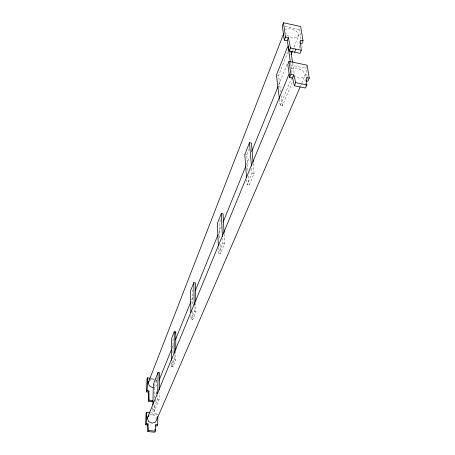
<?xml version="1.0" encoding="UTF-8"?>
<svg xmlns="http://www.w3.org/2000/svg" width="455" height="455" viewBox="0 0 455 455"><rect width="100%" height="100%" fill="white"/><g stroke="black" fill="none" stroke-linecap="round" stroke-linejoin="round"><path stroke-width="0.34" stroke-dasharray="2.27 1.71" d="M171.381 362.408L171.359 366.593L172.9 366.787L175.749 359.99L175.761 350.873M171.359 366.593L174.191 359.797L174.208 354.889M172.9 366.787L172.934 357.71M172.957 352.824L173.008 338.867L173.514 337.61M152.823 407.708L152.743 411.246L154.171 411.4L159.079 399.712L159.193 392.745M152.743 411.246L157.623 399.547L157.697 395.367M154.171 411.4L154.33 403.619M154.45 397.96L154.723 384.515L156.998 378.844M155.94 399.507L155.377 402.044L155.468 400.656M156.298 393.939L156.435 391.852L155.872 394.394M192.692 289.738L192.192 290.984L192.414 305.737M220.732 219.754L219.156 223.684L219.85 239.256M247.952 170.375L246.712 154.893L249.078 148.99M280.633 92.081L278.511 75.524L287.839 52.234M301 39.141L299.435 29.603L299.925 28.381M172.439 347.193L173.509 344.56M191.663 299.754L193.267 295.801M218.895 232.55L221.301 226.618M246.4 164.682L249.602 156.776M278.705 84.954L287.247 63.871M292.588 50.693L298.998 34.881L296.364 31.241L291.052 28.819L286.121 29.001L285.45 30.081M299.748 41.462L298.992 43.305L299.521 48.668M195.792 302.672L195.957 311.846L192.624 319.791L190.969 319.564L194.285 311.612L194.211 307.375M224.087 233.967L224.571 243.681L220.487 253.407L218.667 253.128L222.728 243.385L222.495 238.534M253.213 163.527L254.066 173.395L249.135 185.151L247.15 184.804L252.059 173.036L251.581 167.394M292.212 82.509L282.407 105.878L280.235 105.452L291.348 78.8M291.615 78.152L292.428 76.201M307.136 76.463L305.788 68.267L306.585 66.419M300.681 85.665L301.523 83.709M301.801 83.06L305.459 74.586L302.66 70.605L297.064 68.034L291.894 68.358L291.2 69.581M305.533 79.403L304.998 80.637L305.271 84.67M305.459 74.586L303.792 77.674L298.594 78.032L295.449 76.582M298.998 34.881L297.382 37.617L292.428 37.828L287.054 35.371L285.939 33.801M149.416 415.165L152.152 414.454L155.508 416.086L156.856 419.3M152.743 387.643L156.071 386.824L157.487 384.094L156.179 381.057L154.552 380.272M149.615 380.283L152.925 379.481L154.012 380.01M150.503 412.822L157.851 413.629L157.367 414.755L148.705 413.811M157.623 399.547L159.079 399.712M155.963 393.006L157.743 393.211M150.878 378.241L157.066 378.975M148.364 379.163L153.853 379.817M154.541 379.897L157.288 380.221M174.191 359.797L175.749 359.99M194.285 311.612L195.957 311.846M222.728 243.385L224.571 243.681M252.059 173.036L254.066 173.395M245.433 154.66L246.712 154.893M277.465 75.308L278.511 75.524M290.552 65.071L305.788 68.267M285.035 26.435L299.435 29.603M307.25 77.145L307.699 79.875M292.622 62.915L294.26 73.915M290.426 62.454L292.03 73.454M281.076 95.533L282.407 105.878M279.455 99.241L280.235 105.452M248.402 176.005L249.135 185.151M246.769 179.879L247.15 184.804M305.316 85.341L305.407 86.683M220.072 244.21L220.487 253.407M218.423 247.463L218.667 253.128M192.499 311.362L192.624 319.791M190.912 315.349L190.969 319.564"/><path stroke-width="0.68" d="M175.761 350.174L175.789 331.934L174.271 331.735L171.512 338.674L171.393 360.314M174.208 353.484L174.271 331.735M159.239 389.958L159.523 372.537L158.101 372.366L153.329 384.35L152.886 404.876M157.731 393.274L158.101 372.366M157.657 424.907L155.82 424.708L155.337 425.823L157.168 426.022L157.657 424.907L157.8 416.45M145.725 424.805L146.192 423.685L148.034 423.878L147.568 424.998L145.725 424.805L146.038 413.515L146.499 412.384L149.837 412.748M146.635 391.931L147.09 390.777L148.882 390.982L148.427 392.136L146.635 391.931L146.993 378.998L147.443 377.832L150.19 378.156M146.192 423.685L146.499 412.384M147.09 390.777L147.443 377.832M147.568 424.998L147.847 431.528L154.768 432.25L155.252 431.141L155.82 424.708M154.939 430.322L155.053 429.037M303.053 40.842L300.664 26.544L283.471 22.75L282.288 25.833L284.324 40.137L287.139 40.745L289.283 51.079L299.982 53.36L301.255 50.283L300.249 40.233L303.053 40.842L301.784 43.907L300.67 43.669M152.743 387.643L149.468 386.056L148.176 382.996L283.675 33.687M284.324 40.137L285.53 37.043L283.471 22.75M287.139 40.745L288.356 37.657L285.53 37.043M195.764 301.255L195.428 282.908L193.802 282.669L190.582 290.751L190.873 312.539M224.053 233.273L223.092 213.85L221.306 213.554L217.393 223.399L218.366 246.047M253.094 162.117L251.444 143.086L249.499 142.728L244.796 154.546L246.604 177.768M175.283 333.197L175.789 331.934M153.346 401.81L148.603 401.282L149.064 400.133L148.882 390.982M289.283 51.079L290.523 47.985L288.356 37.657M159.091 380.141L171.637 349.173M175.374 339.948L190.861 301.733M195.4 290.529L218.093 234.524M223.166 222.006L245.865 166.001M251.734 151.504L278.17 86.274M290.984 54.645L292.32 51.352M309.275 78.158L307.108 65.184L289.044 61.385L287.782 64.491L289.625 77.475L292.576 78.078L294.391 85.756L305.498 88.025L306.852 84.931L306.34 77.549L309.275 78.158L307.927 81.24L306.17 80.882M151.993 401.657L152.459 400.514L149.064 400.133M294.635 52.211L295.898 49.123L301.255 50.283M300.118 86.968L156.856 419.3L155.388 422.229L151.959 423.144L148.575 421.495L147.244 418.259L289.079 74.034M289.625 77.475L290.916 74.358L289.044 61.385M292.576 78.078L293.879 74.973L290.916 74.358M147.847 431.528L148.319 430.413L148.034 423.878M294.391 85.756L295.71 82.645L293.879 74.973M147.244 418.259L148.432 415.927M148.176 382.996L149.041 381.37M148.319 430.413L155.252 431.141M295.71 82.645L306.852 84.931M290.523 47.985L295.898 49.123M290.887 51.227L292.519 62.227M290.324 61.766L288.015 45.949L276.418 75.092L279.37 98.553M249.499 142.728L251.461 165.984M221.306 213.554L222.398 236.452M148.427 392.136L148.603 401.282M193.802 282.669L194.177 305.26"/></g></svg>
